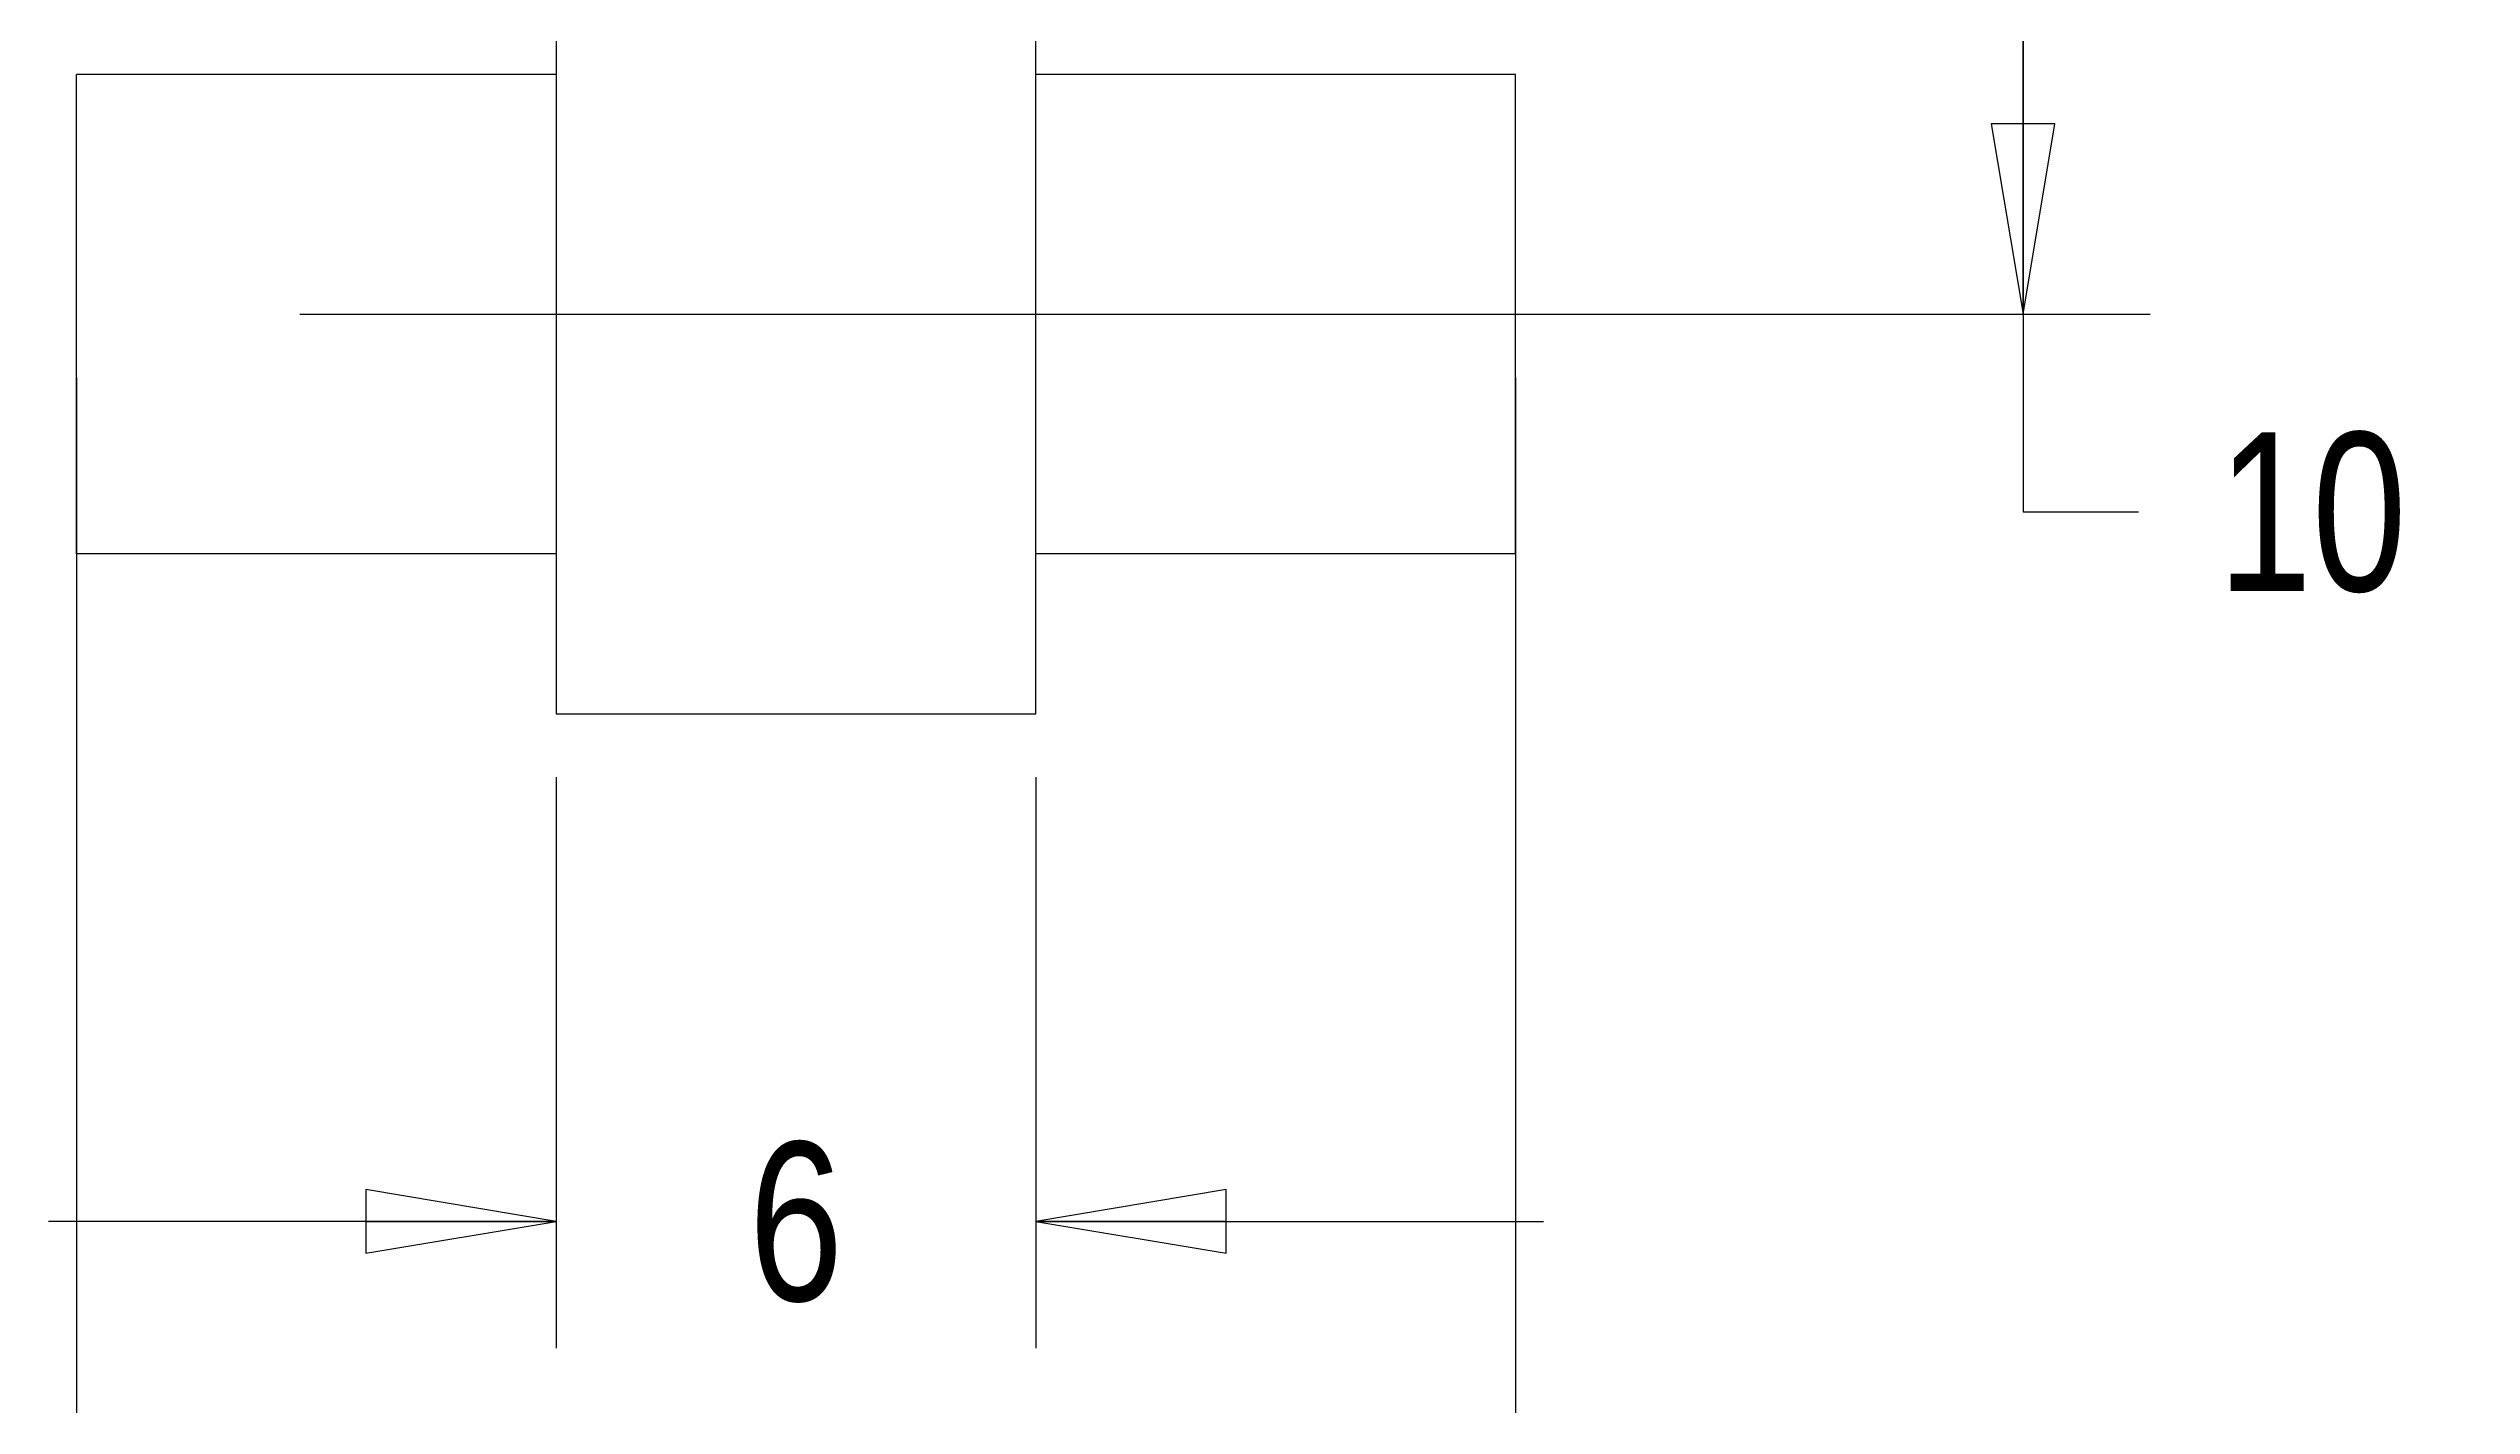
# Model space of a CAD drawing. Header units: millimetres. Extents: x 0 to 297, y 0 to 210.
# Drawn here: x 48.1 to 108.7, y 57.6 to 91.5 of the extents above; entities that cross this region are included whole.
import ezdxf

# ---------------------------------------------------------------- set-up
doc = ezdxf.new("R2010")
doc.units = ezdxf.units.MM
doc.header["$LTSCALE"] = 0.64311
doc.header["$MEASUREMENT"] = 0
doc.layers.get('0').update_dxf_attribs({"linetype": 'CONTINUOUS'})
doc.styles.get("Standard").update_dxf_attribs({"font": 'txt', "width": 0.8})
doc.dimstyles.new('DIMSTYLE_1', dxfattribs={"dimtxt": 0.15625, "dimasz": 0.1875, "dimexe": 0.125, "dimexo": 0.625, "dimgap": 0.078125, "dimtad": 1, "dimlfac": 0.5, "dimzin": 4, "dimtxsty": 'STANDARD', "dimblk": 'CLOSED', "dimblk1": 'CLOSED', "dimblk2": 'CLOSED', "dimcen": 2.5, "dimazin": 1, "dimtfac": 1, "dimtmove": 0, "dimatfit": 3, "dimldrblk": 'CLOSED', "dimtzin": 4})

# ---------------------------------------------------------------- blocks, each defined once
blk = doc.blocks.new('_CLOSED')
at = {"color": 0, "linetype": 'ByBlock'}
for p, q in [((0, 0), (-1, 0.167)), ((-1, 0.167), (-1, -0.167)), ((-1, -0.167), (0, 0)), ((-1, 0), (0, 0))]:
    blk.add_line(p, q, dxfattribs=at)
blk = doc.blocks.new('*D4')
at = {"color": 2, "linetype": 'Continuous', "transparency": 16777216}
for p, q in [((54.403, 104.886), (100.691, 104.886)), ((97.516, 104.886), (97.516, 94.886)), ((97.516, 84.886), (97.516, 94.886)), ((97.516, 94.886), (97.516, 79.944)), ((54.403, 84.886), (100.691, 84.886)), ((97.516, 79.944), (100.401, 79.944))]:
    blk.add_line(p, q, dxfattribs=at)
at = {"color": 2, "linetype": 'Continuous', "transparency": 16777216, "xscale": 4.762499999999999, "yscale": 4.762499999999999, "zscale": 4.762499999999999}
for p, rotation in [((97.516, 104.886), 90), ((97.516, 84.886), -90.00000000000001)]:
    blk.add_blockref('_CLOSED', p, dxfattribs=dict(at, rotation=rotation))
at = {"color": 2, "linetype": 'Continuous', "transparency": 16777216, "insert": (102.385, 81.929), "char_height": 3.9688, "width": 6.35, "attachment_point": 1, "line_spacing_factor": 0.9}
blk.add_mtext('10', dxfattribs=at)
blk = doc.blocks.new('*D5')
at = {"color": 2, "linetype": 'Continuous', "transparency": 16777216}
for p, q in [((60.816, 73.299), (60.816, 59.011)), ((72.816, 73.299), (72.816, 59.011)), ((60.816, 62.186), (48.116, 62.186)), ((72.816, 62.186), (85.516, 62.186))]:
    blk.add_line(p, q, dxfattribs=at)
at = {"color": 2, "linetype": 'Continuous', "transparency": 16777216, "xscale": 4.762499999999999, "yscale": 4.762499999999999, "zscale": 4.762499999999999}
blk.add_blockref('_CLOSED', (60.816, 62.186), dxfattribs=at)
at = {"color": 2, "linetype": 'Continuous', "transparency": 16777216, "xscale": 4.762499999999999, "yscale": 4.762499999999999, "zscale": 4.762499999999999, "rotation": 180}
blk.add_blockref('_CLOSED', (72.816, 62.186), dxfattribs=at)
at = {"color": 2, "linetype": 'Continuous', "transparency": 16777216, "insert": (66.816, 64.171), "char_height": 3.969, "width": 3.175, "attachment_point": 2, "line_spacing_factor": 0.9}
blk.add_mtext('6', dxfattribs=at)
blk = doc.blocks.new('*D7')
at = {"color": 2, "linetype": 'Continuous', "transparency": 16777216}
for p, q in [((48.816, 83.299), (48.816, 40.157)), ((84.816, 83.299), (84.816, 40.157)), ((48.816, 43.332), (61.594, 43.332)), ((84.816, 43.332), (71.913, 43.332))]:
    blk.add_line(p, q, dxfattribs=at)
at = {"color": 2, "linetype": 'Continuous', "transparency": 16777216, "xscale": 4.762499999999999, "yscale": 4.762499999999999, "zscale": 4.762499999999999, "rotation": 180}
blk.add_blockref('_CLOSED', (48.816, 43.332), dxfattribs=at)
at = {"color": 2, "linetype": 'Continuous', "transparency": 16777216, "xscale": 4.762499999999999, "yscale": 4.762499999999999, "zscale": 4.762499999999999}
blk.add_blockref('_CLOSED', (84.816, 43.332), dxfattribs=at)
at = {"color": 2, "linetype": 'Continuous', "transparency": 16777216, "insert": (66.754, 45.317), "char_height": 3.9688, "width": 6.35, "attachment_point": 2, "line_spacing_factor": 0.9}
blk.add_mtext('18', dxfattribs=at)

msp = doc.modelspace()

# ---------------------------------------------------------------- linework, layer by layer
at = {"color": 7, "linetype": 'Continuous'}
for p, q in [((60.816, 104.886), (60.816, 74.886)), ((72.816, 74.886), (72.816, 104.886)), ((48.816, 78.887), (48.816, 90.887)), ((60.816, 90.887), (48.816, 90.887)), ((84.816, 90.887), (72.816, 90.887)), ((84.816, 78.887), (84.816, 90.887)), ((60.816, 78.887), (48.816, 78.887)), ((84.816, 78.887), (72.816, 78.887)), ((60.816, 74.886), (72.816, 74.886))]:
    msp.add_line(p, q, dxfattribs=at)

# ---------------------------------------------------------------- dimensions: what is measured, and where the dimension line sits
at = {"color": 2, "linetype": 'Continuous'}
for base, p1, p2, angle, picture, middle in [((97.516, 84.886), (52.816, 104.886), (52.816, 84.886), 270, '*D4', (105.957, 79.944)), ((60.816, 62.186), (72.816, 74.886), (60.816, 74.886), 180, '*D5', (66.816, 62.186))]:
    dim = msp.add_linear_dim(base=base, p1=p1, p2=p2, angle=angle, dimstyle='DIMSTYLE_1', dxfattribs=at)
    dim.commit()
    dim.dimension.update_dxf_attribs({"geometry": picture, "text_midpoint": middle, "dimtype": 160})
dim = msp.add_linear_dim(base=(84.816, 43.332), p1=(48.816, 84.887), p2=(84.816, 84.887), dimstyle='DIMSTYLE_1', dxfattribs=at)
dim.commit()
dim.dimension.update_dxf_attribs({"geometry": '*D7', "text_midpoint": (67.25, 43.332), "dimtype": 160})

doc.saveas('drawing.dxf')
